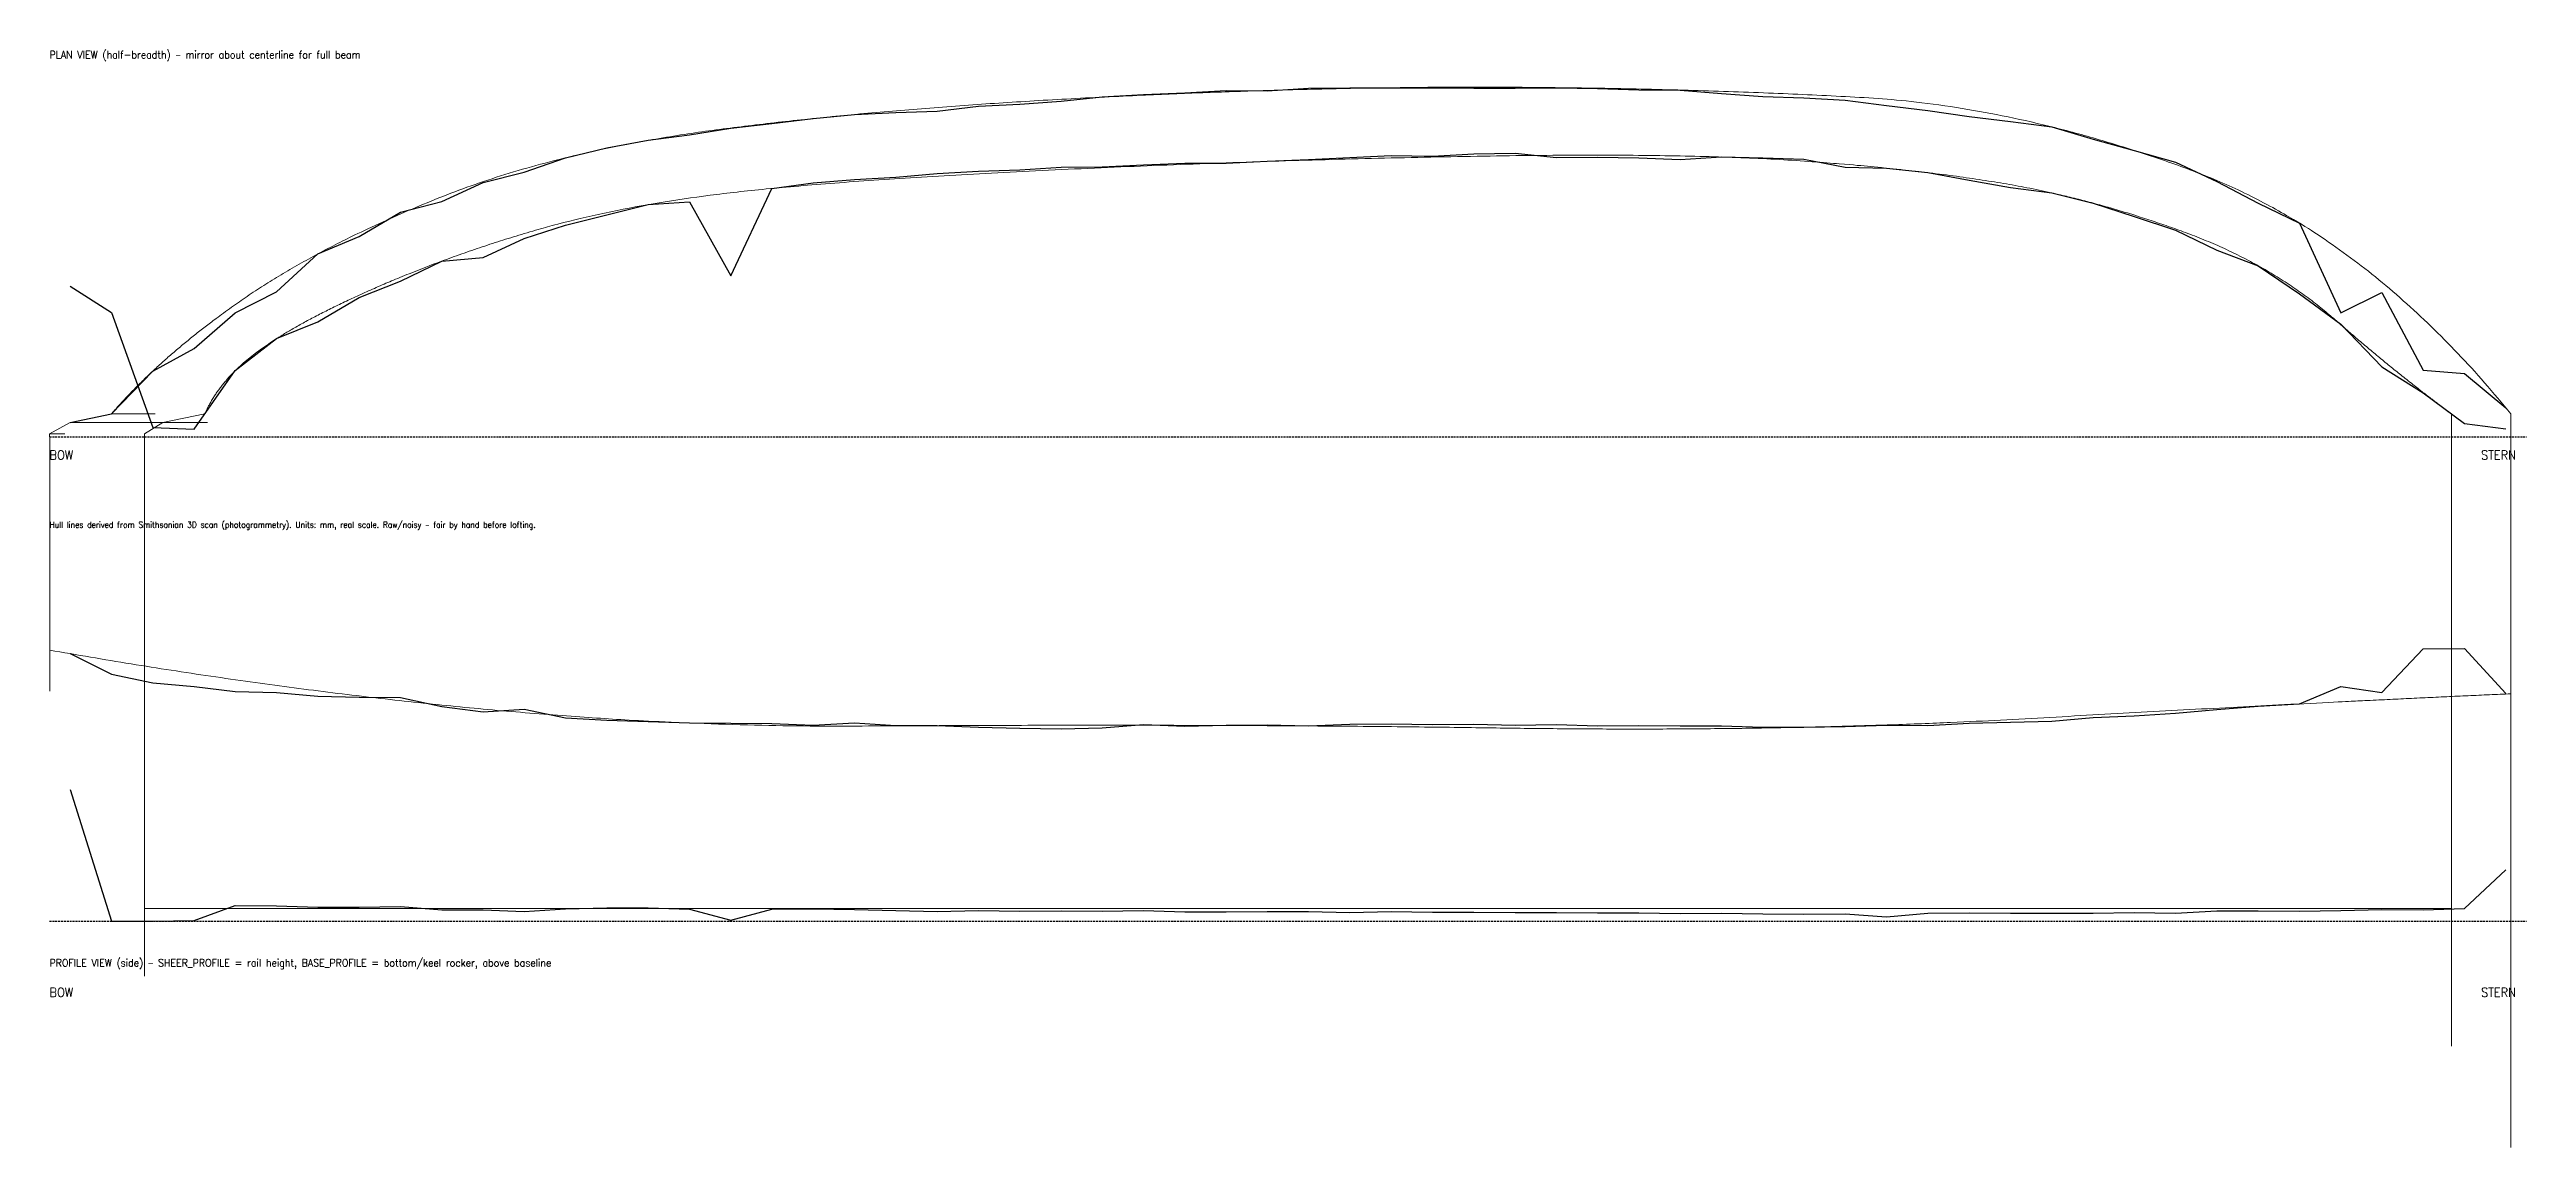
# Model space of a CAD drawing. Header units: millimetres. Extents: x 0 to 16366, y -4695 to 2560.
import ezdxf

# ---------------------------------------------------------------- set-up
doc = ezdxf.new("R2010")
doc.units = ezdxf.units.MM
doc.linetypes.add('DASHED', pattern=[19.05, 12.7, -6.35])
for name, color, linetype in [('BASE_PROFILE', 5, 'CONTINUOUS'), ('BASELINE', 8, 'CONTINUOUS'), ('CENTERLINE', 8, 'CONTINUOUS'), ('CHINE_BOTTOM', 5, 'CONTINUOUS'), ('NOTES', 7, 'CONTINUOUS'), ('SHEER_PROFILE', 1, 'CONTINUOUS'), ('SHEER_TOP', 1, 'CONTINUOUS')]:
    doc.layers.add(name, color=color, linetype=linetype)
for name, color, linetype, lineweight in [('CONSTRUCTION', 7, 'CONTINUOUS', 0), ('FAIR_BASE_PROFILE', 4, 'CONTINUOUS', 0), ('FAIR_BOTTOM', 4, 'CONTINUOUS', 0), ('FAIR_SHEER_PROFILE', 6, 'CONTINUOUS', 0), ('FAIR_TOP', 6, 'CONTINUOUS', 0)]:
    doc.layers.add(name, color=color, linetype=linetype, lineweight=lineweight)
doc.styles.get("Standard").update_dxf_attribs({"font": 'STANDARD'})

msp = doc.modelspace()

# ---------------------------------------------------------------- linework, layer by layer
at = {"layer": 'BASE_PROFILE'}
msp.add_lwpolyline([(136, -2329), (409, -3200), (682, -3199), (955, -3196), (1227, -3095), (1500, -3098), (1773, -3108), (2046, -3107), (2318, -3103), (2591, -3124), (2864, -3125), (3137, -3135), (3409, -3118), (3682, -3111), (3955, -3112), (4228, -3120), (4501, -3192), (4773, -3121), (5046, -3118), (5319, -3122), (5592, -3128), (5864, -3135), (6137, -3130), (6410, -3133), (6683, -3132), (6955, -3134), (7228, -3130), (7501, -3137), (7774, -3138), (8046, -3136), (8319, -3136), (8592, -3142), (8865, -3136), (9137, -3140), (9410, -3140), (9683, -3142), (9956, -3143), (10228, -3144), (10501, -3145), (10774, -3148), (11047, -3147), (11320, -3151), (11592, -3154), (11865, -3152), (12138, -3171), (12411, -3146), (12683, -3145), (12956, -3146), (13229, -3147), (13502, -3146), (13774, -3143), (14047, -3146), (14320, -3131), (14593, -3131), (14865, -3133), (15138, -3130), (15411, -3123), (15684, -3125), (15956, -3116), (16229, -2861)], dxfattribs=at)
at = {"layer": 'BASELINE', "linetype": 'DASHED'}
msp.add_line((0, -3200), (16366, -3200), dxfattribs=at)
at = {"layer": 'CENTERLINE', "linetype": 'DASHED'}
msp.add_line((0, 0), (16366, 0), dxfattribs=at)
at = {"layer": 'CHINE_BOTTOM'}
msp.add_lwpolyline([(136, 997), (409, 822), (682, 63), (955, 52), (1227, 438), (1500, 650), (1773, 760), (2046, 922), (2318, 1029), (2591, 1161), (2864, 1186), (3137, 1310), (3409, 1399), (3682, 1467), (3955, 1535), (4228, 1553), (4501, 1065), (4773, 1642), (5046, 1679), (5319, 1701), (5592, 1716), (5864, 1740), (6137, 1755), (6410, 1765), (6683, 1782), (6955, 1784), (7228, 1798), (7501, 1809), (7774, 1809), (8046, 1821), (8319, 1834), (8592, 1847), (8865, 1859), (9137, 1856), (9410, 1871), (9683, 1875), (9956, 1846), (10228, 1848), (10501, 1845), (10774, 1834), (11047, 1850), (11320, 1844), (11592, 1836), (11865, 1783), (12138, 1776), (12411, 1746), (12683, 1697), (12956, 1647), (13229, 1612), (13502, 1545), (13774, 1456), (14047, 1365), (14320, 1233), (14593, 1131), (14865, 945), (15138, 746), (15411, 462), (15684, 292), (15956, 88), (16229, 54)], dxfattribs=at)
at = {"layer": 'CONSTRUCTION'}
for p, q in [((0, 20), (101, 20)), ((1, 0), (1, -1680)), ((136, 96), (1044, 96)), ((409, 152), (496, 152)), ((699, 152), (496, 152)), ((627, 20), (627, -3563)), ((15871, 152), (15871, -4026)), ((16263, 152), (16263, -4695))]:
    msp.add_line(p, q, dxfattribs=at)
at = {"layer": 'FAIR_BASE_PROFILE'}
msp.add_line((627, -3116), (15871, -3116), dxfattribs=at)
at = {"layer": 'FAIR_BOTTOM'}
for p, q in [((627, 20), (748, 96)), ((748, 96), (1025, 152))]:
    msp.add_line(p, q, dxfattribs=at)
msp.add_open_spline([(1025, 152), (1126, 379), (1627, 751), (2615, 1190), (3749, 1524), (5170, 1693), (7982, 1829), (10810, 1879), (12401, 1764), (13508, 1570), (14676, 1146), (15509, 417), (15871, 152)], degree=2, dxfattribs=at)
at = {"layer": 'FAIR_SHEER_PROFILE'}
msp.add_open_spline([(1, -1409), (2953, -1926), (7706, -1895), (11496, -1952), (14748, -1765), (16263, -1697)], degree=2, dxfattribs=at)
at = {"layer": 'FAIR_TOP'}
for p, q in [((0, 20), (136, 96)), ((0, 0), (0, 20)), ((136, 96), (409, 152))]:
    msp.add_line(p, q, dxfattribs=at)
msp.add_open_spline([(409, 152), (742, 538), (1795, 1268), (3373, 1899), (5606, 2181), (8528, 2320), (10966, 2300), (13017, 2183), (15298, 1336), (16263, 152)], degree=2, dxfattribs=at)
at = {"layer": 'SHEER_PROFILE'}
msp.add_lwpolyline([(136, -1432), (409, -1567), (682, -1625), (955, -1650), (1227, -1682), (1500, -1689), (1773, -1713), (2046, -1719), (2318, -1722), (2591, -1781), (2864, -1816), (3137, -1799), (3409, -1857), (3682, -1872), (3955, -1880), (4228, -1889), (4501, -1892), (4773, -1893), (5046, -1904), (5319, -1890), (5592, -1906), (5864, -1907), (6137, -1917), (6410, -1925), (6683, -1929), (6955, -1922), (7228, -1900), (7501, -1911), (7774, -1905), (8046, -1902), (8319, -1908), (8592, -1897), (8865, -1895), (9137, -1900), (9410, -1897), (9683, -1905), (9956, -1901), (10228, -1909), (10501, -1906), (10774, -1909), (11047, -1909), (11320, -1918), (11592, -1918), (11865, -1913), (12138, -1905), (12411, -1907), (12683, -1891), (12956, -1885), (13229, -1878), (13502, -1853), (13774, -1842), (14047, -1826), (14320, -1802), (14593, -1780), (14865, -1763), (15138, -1650), (15411, -1689), (15684, -1400), (15956, -1397), (16229, -1696)], dxfattribs=at)
at = {"layer": 'SHEER_TOP'}
msp.add_lwpolyline([(136, 96), (409, 152), (682, 435), (955, 584), (1227, 820), (1500, 959), (1773, 1209), (2046, 1325), (2318, 1485), (2591, 1556), (2864, 1682), (3137, 1749), (3409, 1845), (3682, 1911), (3955, 1961), (4228, 1995), (4501, 2041), (4773, 2070), (5046, 2103), (5319, 2130), (5592, 2143), (5864, 2153), (6137, 2185), (6410, 2199), (6683, 2219), (6955, 2246), (7228, 2263), (7501, 2273), (7774, 2289), (8046, 2287), (8319, 2304), (8592, 2306), (8865, 2307), (9137, 2306), (9410, 2304), (9683, 2305), (9956, 2307), (10228, 2301), (10501, 2294), (10774, 2292), (11047, 2268), (11320, 2250), (11592, 2240), (11865, 2224), (12138, 2190), (12411, 2156), (12683, 2117), (12956, 2083), (13229, 2048), (13502, 1967), (13774, 1893), (14047, 1816), (14320, 1688), (14593, 1545), (14865, 1413), (15138, 819), (15411, 954), (15684, 441), (15956, 418), (16229, 193)], dxfattribs=at)

# ---------------------------------------------------------------- texts
at = {"layer": 'NOTES'}
for s, height, p in [('PLAN VIEW (half-breadth) — mirror about centerline for full beam', 50, (0, 2500)), ('BOW', 60, (0, -150)), ('STERN', 60, (16066, -150)), ('Hull lines derived from Smithsonian 3D scan (photogrammetry). Units: mm, real scale. Raw/noisy — fair by hand before lofting.', 40, (0, -600)), ('PROFILE VIEW (side) — SHEER_PROFILE = rail height, BASE_PROFILE = bottom/keel rocker, above baseline', 50, (0, -3500)), ('BOW', 60, (0, -3700)), ('STERN', 60, (16066, -3700))]:
    msp.add_text(s, height=height, dxfattribs=at).set_placement(p)

doc.saveas('drawing.dxf')
